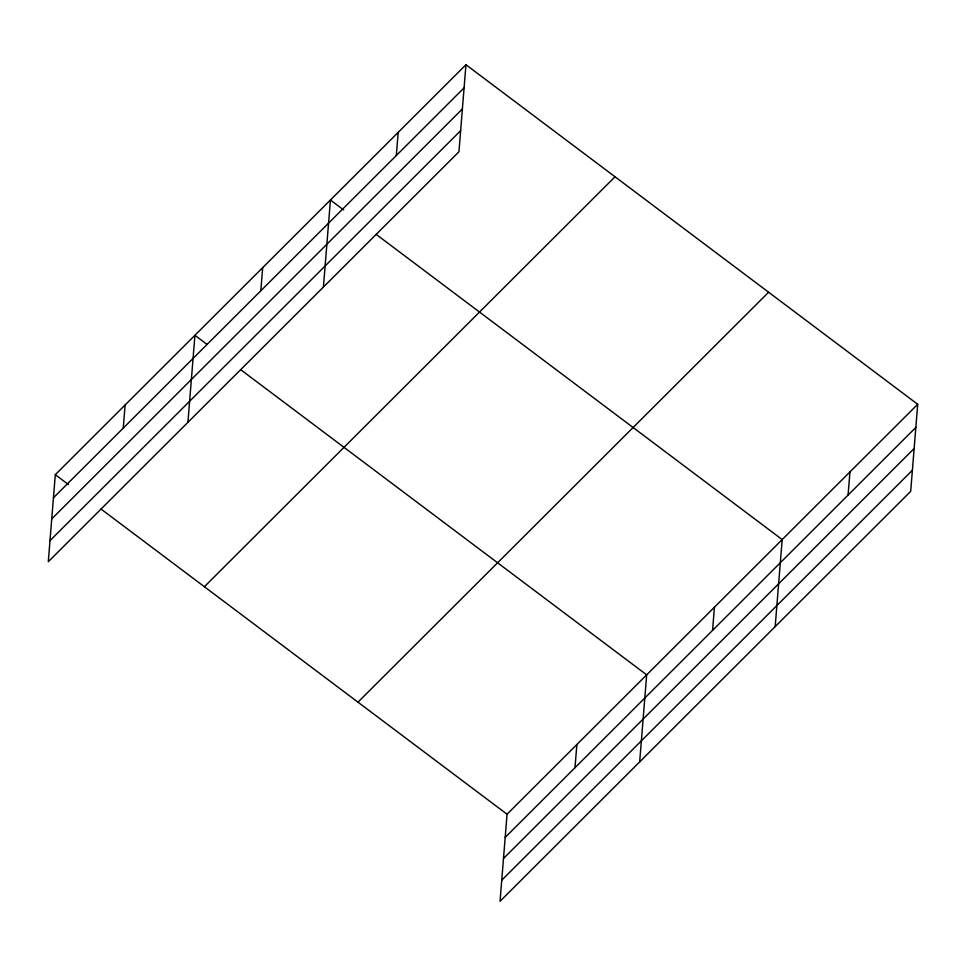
<?xml version="1.0" encoding="UTF-8"?>
<svg xmlns="http://www.w3.org/2000/svg" width="966" height="966" viewBox="0 0 966 966"><rect width="100%" height="100%" fill="white"/><g stroke="black" fill="none" stroke-linecap="round" stroke-linejoin="round"><path stroke-width="1.45" d="M465.95 64.722L55.303 474.668L48.3 561.705L458.947 151.771L465.95 64.722L917.7 404.295L910.697 491.332L500.05 901.278L507.053 814.229L917.7 404.295M123.25 428.119L125.109 404.971M187.923 422.335L194.927 335.287L206.941 344.319M260.82 290.79L262.68 267.642M323.429 287.047L330.432 199.998L343.655 209.948M396.326 155.502L398.185 132.366M574.999 767.68L576.871 744.545M639.673 761.896L646.677 674.848L240.606 369.628M712.57 630.351L714.429 607.216M775.179 626.62L782.182 539.571L376.124 234.34M848.088 495.075L849.947 471.927M53.444 497.804L464.078 87.858M51.741 518.899L462.388 108.953M50.003 540.622L460.637 130.676M204.381 586.724L615.028 176.778M357.975 702.173L768.622 292.227M505.194 837.377L915.84 427.431M503.503 858.46L914.138 448.526M501.752 880.195L912.399 470.249M55.303 474.668L68.526 484.606M100.983 509.01L507.053 814.229"/></g></svg>
